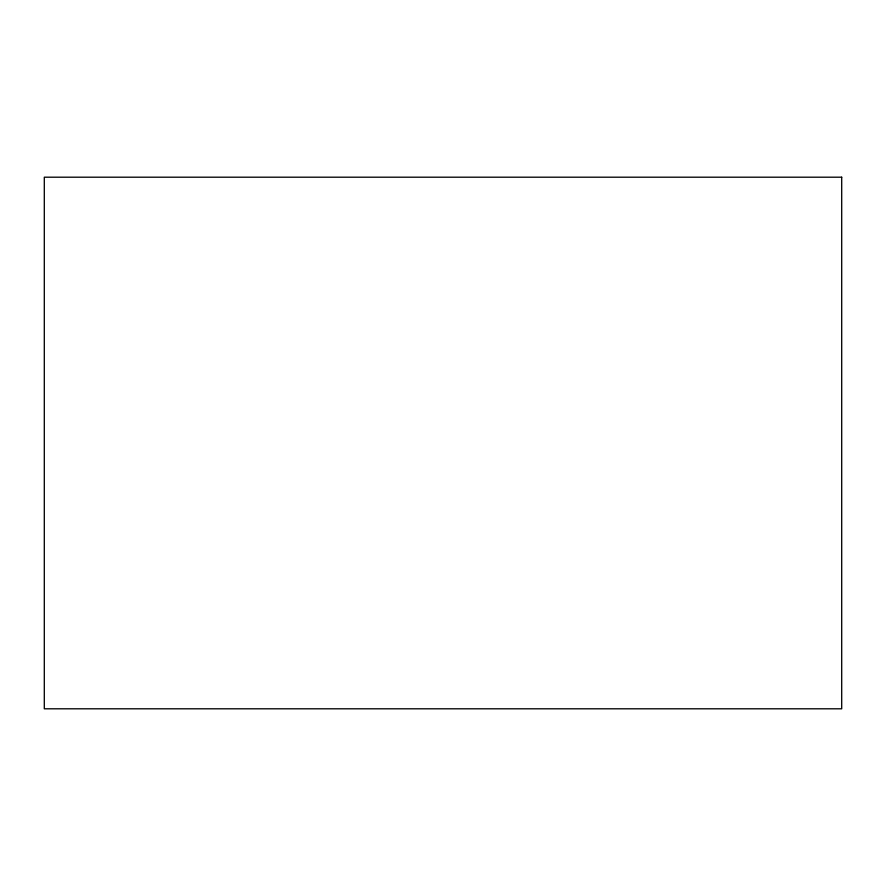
<?xml version="1.0" encoding="UTF-8"?>
<svg xmlns="http://www.w3.org/2000/svg" width="886" height="886" viewBox="0 0 886 886"><rect width="100%" height="100%" fill="white"/><g stroke="black" fill="none" stroke-linecap="round" stroke-linejoin="round"><path stroke-width="1.33" d="M841.7 177.2L44.3 177.2L44.3 708.8L841.7 708.8L841.7 177.2"/></g></svg>
